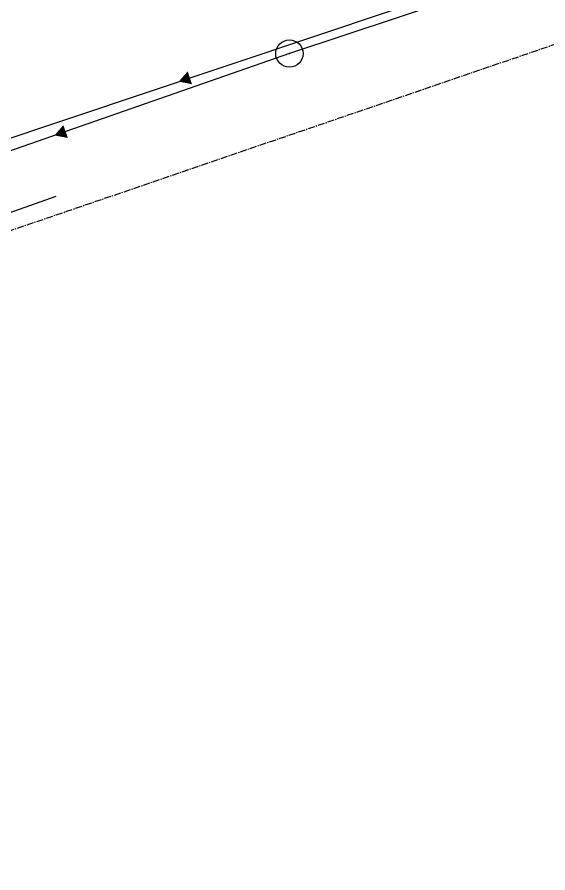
# Model space of a CAD drawing. Extents: x -289 to 361868, y -200 to 7352041.
# Drawn here: x 360928.1 to 360986.3, y 7351170 to 7351264 of the extents above; entities that cross this region are included whole.
import ezdxf

# ---------------------------------------------------------------- set-up
doc = ezdxf.new("R2010")
doc.units = 0
doc.linetypes.add('CENTER2', pattern=[1.125, 0.75, -0.125, 0.125, -0.125])
doc.layers.add('ESGOTO', color=7, linetype='Continuous')
doc.layers.add('QUADRA-INDEF', color=7, linetype='CENTER2')

# ---------------------------------------------------------------- blocks, each defined once
blk = doc.blocks.new('DGE001A')
at = {"color": 0}
blk.add_lwpolyline([(0, 0, 1.5, 0, 0), (1.299, 0, 0, 0, 0)], format="xyseb", dxfattribs=at)
blk = doc.blocks.new('DGE012A')
at = {"color": 0}
blk.add_circle((0, 0), 1.5, dxfattribs=at)
blk.add_point((0, 0), dxfattribs=at)

msp = doc.modelspace()

# ---------------------------------------------------------------- linework, layer by layer
at = {"layer": 'ESGOTO', "color": 3}
for points in [[(361035.643, 7351285.818), (360957.922, 7351259.998)], [(360978.063, 7351267.748), (360915.962, 7351246.918)], [(360957.922, 7351259.998), (360908.822, 7351242.868)], [(360932.282, 7351244.308), (360912.652, 7351237.338)]]:
    msp.add_lwpolyline(points, dxfattribs=at)
at = {"layer": 'QUADRA-INDEF'}
msp.add_lwpolyline([(360958.113, 7351137.398), (360873.452, 7351192.078), (360902.422, 7351226.728), (360902.422, 7351226.728), (360905.246, 7351230.187), (360909.629, 7351233.046), (360914.012, 7351235.905), (360919.562, 7351237.908), (360919.562, 7351237.908), (360993.543, 7351263.248), (360993.543, 7351263.248), (360995.31, 7351263.852), (360997.031, 7351263.186), (360998.752, 7351262.521), (360999.593, 7351260.908), (360999.593, 7351260.908), (361017.853, 7351218.228), (360991.683, 7351207.208), (360996.963, 7351197.108), (361016.653, 7351163.878), (360973.763, 7351146.528), (360958.113, 7351137.398)], close=True, dxfattribs=at)

# ---------------------------------------------------------------- block references
at = {"layer": 'ESGOTO', "color": 2}
for name, p, rotation in [('DGE012A', (360957.922, 7351259.998), 199.2328623899999), ('DGE001A', (360947.012, 7351257.338), 198.5428356999999), ('DGE001A', (360933.372, 7351251.438), 199.23286237)]:
    msp.add_blockref(name, p, dxfattribs=dict(at, rotation=rotation))

doc.saveas('drawing.dxf')
